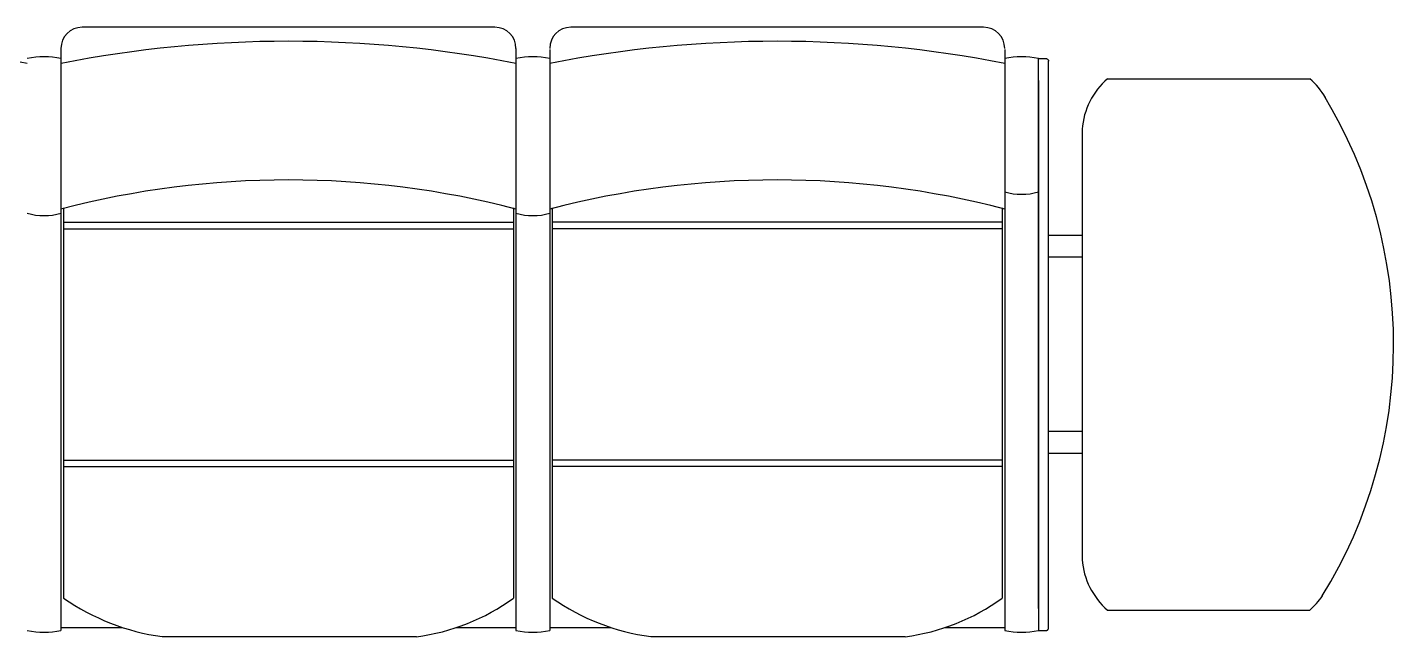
# Model space of a CAD drawing. Header units: millimetres. Extents: x 421 to 3085, y -1408 to 277.
# Drawn here: x 777.7 to 939.9, y 180.2 to 252.5 of the extents above; entities that cross this region are included whole.
import ezdxf

# ---------------------------------------------------------------- set-up
doc = ezdxf.new("R2010")
doc.units = ezdxf.units.MM

msp = doc.modelspace()

# ---------------------------------------------------------------- linework, layer by layer
at = {"color": 18, "true_color": 0x000000}
for p, q in [((833.2, 252.46), (784.2, 252.46)), ((891.2, 252.46), (842.2, 252.46)), ((781.7, 249.96), (781.7, 180.9)), ((835.7, 249.96), (835.7, 180.9)), ((839.7, 249.84), (839.7, 180.9)), ((893.7, 249.84), (893.7, 180.9)), ((897.7, 248.47), (897.7, 248.77)), ((897.7, 248.77), (898.6, 248.76)), ((897.7, 246.17), (897.7, 248.77)), ((897.7, 183.5), (897.7, 248.47)), ((897.7, 247.84), (897.7, 248.14)), ((898.9, 181.2), (898.9, 248.46)), ((897.7, 246.17), (897.7, 181.2)), ((905.9, 246.35), (929.9, 246.35)), ((902.9, 240.35), (902.9, 189.32)), ((782.01, 231.05), (782.01, 184.75)), ((835.4, 231.05), (835.4, 184.75)), ((840.01, 231.05), (840.01, 184.75)), ((893.4, 231.05), (893.4, 184.75)), ((782.01, 229.33), (835.4, 229.33)), ((893.4, 229.33), (840.01, 229.33)), ((782.01, 228.57), (835.4, 228.57)), ((893.4, 228.57), (840.01, 228.57)), ((902.9, 227.75), (898.9, 227.75)), ((902.9, 225.18), (898.9, 225.18)), ((902.9, 204.5), (898.9, 204.5)), ((782.01, 201.11), (835.4, 201.11)), ((893.4, 201.11), (840.01, 201.11)), ((902.9, 201.92), (898.9, 201.92)), ((782.01, 200.36), (835.4, 200.36)), ((893.4, 200.36), (840.01, 200.36)), ((897.7, 183.5), (897.7, 180.9)), ((905.9, 183.32), (929.9, 183.32)), ((781.7, 181.25), (788.98, 181.25)), ((823.89, 180.17), (793.7, 180.17)), ((828.61, 181.25), (835.7, 181.25)), ((839.7, 181.25), (846.98, 181.25)), ((881.89, 180.17), (851.7, 180.17)), ((886.61, 181.25), (893.7, 181.25)), ((897.7, 181.2), (897.7, 180.9)), ((897.7, 180.9), (898.6, 180.9))]:
    msp.add_line(p, q, dxfattribs=at)
for points in [[(898.6, 248.76), (898.67, 248.75), (898.72, 248.73), (898.77, 248.7), (898.82, 248.67), (898.84, 248.64), (898.88, 248.58), (898.89, 248.55), (898.9, 248.51), (898.9, 248.46)], [(898.6, 180.9), (898.66, 180.91), (898.72, 180.92), (898.76, 180.94), (898.79, 180.96), (898.82, 180.99), (898.84, 181.01), (898.86, 181.05), (898.89, 181.11), (898.9, 181.15), (898.9, 181.2)]]:
    msp.add_lwpolyline(points, dxfattribs=at)
for centre, radius, start, end in [((784.2, 249.96), 2.5, 90, 180), ((833.2, 249.96), 2.5, 0, 90), ((842.2, 249.96), 2.5, 90, 180), ((891.2, 249.96), 2.5, 0, 90), ((750.7, 110.14), 140.66, 78.9336, 101.0664), ((808.7, 110.14), 140.66, 78.9336, 101.0664), ((866.7, 110.14), 140.66, 78.9336, 101.0664), ((779.7, 238.87), 10.1, 78.5788, 101.4212), ((837.7, 238.87), 10.1, 78.5788, 101.4212), ((895.7, 238.87), 10.1, 78.5788, 101.4212), ((911.62, 239.75), 8.74, 130.8585, 176.0114), ((924.19, 239.75), 8.74, 30.0245, 49.1415), ((883.01, 214.85), 56.85, 328.3362, 31.3357), ((808.7, 126.78), 107.57, 75.4632, 104.5368), ((866.7, 126.78), 107.57, 75.4632, 104.5368), ((895.7, 239.64), 6.99, 253.3653, 286.6347), ((779.7, 237.11), 6.99, 253.3653, 286.6347), ((837.7, 237.11), 6.99, 253.3653, 286.6347), ((911.62, 189.93), 8.74, 183.9886, 229.1415), ((924.19, 189.93), 8.74, 310.8585, 325.6711), ((797.36, 206.77), 26.84, 235.1243, 262.1797), ((820.71, 204.95), 24.98, 277.3038, 306.0114), ((855.33, 206.71), 26.78, 235.0932, 262.2108), ((878.71, 204.95), 24.98, 277.3038, 306.0114), ((779.7, 190.8), 10.1, 258.5788, 281.4212), ((779.7, 190.8), 10.1, 258.5788, 281.4212), ((837.7, 190.8), 10.1, 258.5788, 281.4212), ((837.7, 190.8), 10.1, 258.5788, 281.4212), ((895.7, 190.8), 10.1, 258.5788, 281.4212)]:
    msp.add_arc(centre, radius, start, end, dxfattribs=at)
msp.add_solid([(897.7, 247.75), (897.7, 247.75), (897.7, 248.47)], dxfattribs=at)

doc.saveas('drawing.dxf')
